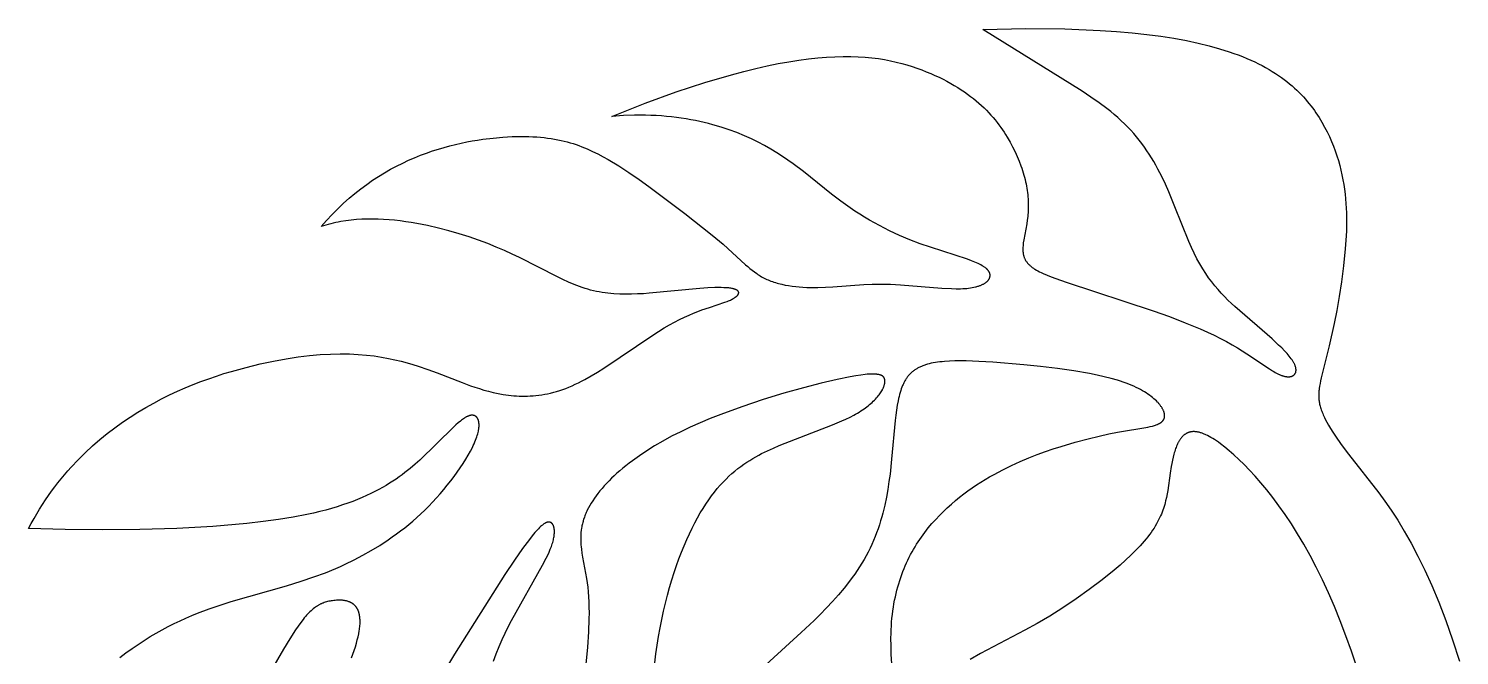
# Model space of a CAD drawing. Extents: x 187 to 350, y 154 to 228.
# Drawn here: x 273 to 307.97, y 212.73 to 228.06 of the extents above; entities that cross this region are included whole.
import ezdxf

# ---------------------------------------------------------------- set-up
doc = ezdxf.new("R2010")
doc.units = 0
doc.layers.get('0').update_dxf_attribs({"linetype": 'CONTINUOUS'})

msp = doc.modelspace()

# ---------------------------------------------------------------- linework, layer by layer
at = {"color": 7, "linetype": 'CONTINUOUS'}
for points in [[(275.232, 212.68), (275.379, 212.793), (275.527, 212.901), (275.675, 213.003), (275.822, 213.1), (275.97, 213.192), (276.118, 213.278), (276.265, 213.36), (276.411, 213.438), (276.557, 213.511), (276.702, 213.58), (276.846, 213.646), (276.989, 213.707), (277.131, 213.765), (277.41, 213.871), (277.682, 213.966), (277.947, 214.051), (279.305, 214.437), (279.661, 214.546), (279.975, 214.652), (280.255, 214.755), (280.508, 214.858), (280.626, 214.91), (280.739, 214.962), (280.957, 215.069), (281.167, 215.181), (281.375, 215.299), (281.583, 215.425), (281.788, 215.56), (281.89, 215.63), (281.992, 215.703), (282.093, 215.778), (282.193, 215.856), (282.293, 215.937), (282.392, 216.02), (282.49, 216.106), (282.587, 216.195), (282.684, 216.288), (282.779, 216.383), (282.874, 216.481), (282.967, 216.583), (283.058, 216.686), (283.147, 216.791), (283.234, 216.898), (283.318, 217.005), (283.399, 217.112), (283.476, 217.218), (283.55, 217.324), (283.619, 217.429), (283.683, 217.531), (283.743, 217.631), (283.797, 217.728), (283.846, 217.821), (283.868, 217.866), (283.888, 217.91), (283.907, 217.953), (283.924, 217.995), (283.94, 218.036), (283.954, 218.075), (283.966, 218.113), (283.977, 218.149), (283.986, 218.185), (283.993, 218.219), (283.997, 218.235), (283.999, 218.251), (284.002, 218.267), (284.004, 218.282), (284.006, 218.298), (284.008, 218.312), (284.009, 218.327), (284.009, 218.341), (284.01, 218.355), (284.01, 218.368), (284.01, 218.381), (284.009, 218.394), (284.008, 218.406), (284.007, 218.418), (284.006, 218.43), (284.004, 218.441), (284.002, 218.452), (284, 218.462), (283.997, 218.473), (283.996, 218.478), (283.994, 218.482), (283.993, 218.487), (283.991, 218.492), (283.989, 218.497), (283.988, 218.501), (283.986, 218.505), (283.984, 218.51), (283.982, 218.514), (283.98, 218.518), (283.978, 218.522), (283.976, 218.526), (283.973, 218.53), (283.971, 218.534), (283.969, 218.537), (283.966, 218.541), (283.964, 218.545), (283.961, 218.548), (283.959, 218.551), (283.956, 218.555), (283.953, 218.558), (283.95, 218.561), (283.948, 218.564), (283.945, 218.566), (283.942, 218.569), (283.939, 218.572), (283.936, 218.574), (283.933, 218.577), (283.929, 218.579), (283.926, 218.581), (283.923, 218.584), (283.92, 218.586), (283.916, 218.588), (283.913, 218.589), (283.909, 218.591), (283.906, 218.593), (283.902, 218.595), (283.898, 218.596), (283.895, 218.597), (283.891, 218.599), (283.887, 218.6), (283.883, 218.601), (283.879, 218.602), (283.875, 218.603), (283.871, 218.604), (283.867, 218.605), (283.863, 218.605), (283.859, 218.606), (283.855, 218.606), (283.851, 218.606), (283.847, 218.607), (283.842, 218.607), (283.838, 218.607), (283.834, 218.607), (283.829, 218.607), (283.825, 218.606), (283.82, 218.606), (283.816, 218.605), (283.811, 218.605), (283.806, 218.604), (283.802, 218.603), (283.797, 218.602), (283.792, 218.602), (283.788, 218.6), (283.783, 218.599), (283.778, 218.598), (283.768, 218.595), (283.758, 218.592), (283.748, 218.588), (283.738, 218.584), (283.728, 218.579), (283.717, 218.575), (283.707, 218.569), (283.696, 218.564), (283.685, 218.558), (283.674, 218.551), (283.662, 218.544), (283.651, 218.537), (283.628, 218.522), (283.604, 218.505), (283.579, 218.486), (283.553, 218.466), (283.5, 218.422), (283.443, 218.373), (283.383, 218.318), (282.559, 217.512), (282.447, 217.411), (282.327, 217.308), (282.197, 217.204), (282.128, 217.152), (282.057, 217.1), (281.982, 217.047), (281.904, 216.995), (281.823, 216.944), (281.739, 216.892), (281.651, 216.841), (281.559, 216.79), (281.463, 216.74), (281.363, 216.691), (281.26, 216.642), (281.151, 216.594), (281.039, 216.547), (280.922, 216.501), (280.8, 216.457), (280.673, 216.413), (280.541, 216.37), (280.404, 216.329), (280.262, 216.289), (280.114, 216.251), (279.96, 216.215), (279.801, 216.18), (279.465, 216.115), (279.108, 216.057), (278.731, 216.006), (278.336, 215.961), (277.504, 215.889), (276.626, 215.84), (275.72, 215.812), (274.803, 215.803), (273.89, 215.812), (272.999, 215.837), (273.064, 215.959), (273.131, 216.079), (273.199, 216.197), (273.269, 216.312), (273.34, 216.424), (273.413, 216.535), (273.487, 216.643), (273.562, 216.749), (273.639, 216.853), (273.717, 216.955), (273.797, 217.054), (273.877, 217.151), (273.959, 217.246), (274.041, 217.339), (274.21, 217.519), (274.383, 217.691), (274.559, 217.855), (274.738, 218.011), (274.921, 218.16), (275.106, 218.301), (275.293, 218.436), (275.482, 218.563), (275.672, 218.684), (275.864, 218.798), (276.057, 218.905), (276.25, 219.007), (276.444, 219.103), (276.637, 219.193), (276.83, 219.277), (277.022, 219.357), (277.212, 219.431), (277.402, 219.5), (277.589, 219.564), (277.774, 219.624), (277.957, 219.679), (278.314, 219.777), (278.656, 219.861), (278.982, 219.93), (279.292, 219.987), (279.586, 220.032), (279.865, 220.066), (280.129, 220.089), (280.38, 220.103), (280.617, 220.108), (280.842, 220.105), (281.054, 220.095), (281.255, 220.078), (281.445, 220.056), (281.624, 220.029), (281.794, 219.998), (281.955, 219.964), (282.107, 219.927), (282.251, 219.889), (282.388, 219.85), (282.518, 219.81), (282.761, 219.729), (282.986, 219.646), (283.601, 219.404), (283.805, 219.329), (283.91, 219.293), (284.017, 219.258), (284.128, 219.224), (284.242, 219.193), (284.359, 219.164), (284.479, 219.139), (284.603, 219.116), (284.666, 219.107), (284.729, 219.098), (284.793, 219.091), (284.858, 219.085), (284.924, 219.08), (284.99, 219.077), (285.057, 219.075), (285.125, 219.074), (285.193, 219.076), (285.262, 219.078), (285.331, 219.083), (285.401, 219.089), (285.472, 219.097), (285.543, 219.107), (285.615, 219.119), (285.687, 219.133), (285.76, 219.15), (285.834, 219.168), (285.907, 219.189), (285.982, 219.212), (286.057, 219.237), (286.132, 219.265), (286.208, 219.295), (286.284, 219.328), (286.361, 219.363), (286.438, 219.4), (286.515, 219.439), (286.592, 219.48), (286.747, 219.567), (286.903, 219.659), (287.059, 219.757), (288.259, 220.569), (288.397, 220.658), (288.533, 220.742), (288.663, 220.817), (288.79, 220.886), (288.913, 220.949), (289.031, 221.006), (289.145, 221.056), (289.254, 221.102), (289.359, 221.144), (289.458, 221.181), (289.644, 221.246), (290.018, 221.369), (290.077, 221.391), (290.104, 221.402), (290.13, 221.413), (290.155, 221.424), (290.178, 221.435), (290.2, 221.446), (290.22, 221.458), (290.24, 221.469), (290.257, 221.48), (290.265, 221.485), (290.273, 221.491), (290.281, 221.496), (290.288, 221.502), (290.295, 221.507), (290.302, 221.513), (290.308, 221.518), (290.314, 221.523), (290.319, 221.529), (290.324, 221.534), (290.329, 221.539), (290.331, 221.542), (290.333, 221.544), (290.335, 221.547), (290.337, 221.55), (290.339, 221.552), (290.341, 221.555), (290.343, 221.557), (290.344, 221.56), (290.346, 221.562), (290.347, 221.565), (290.348, 221.568), (290.35, 221.57), (290.351, 221.573), (290.352, 221.575), (290.353, 221.578), (290.354, 221.58), (290.355, 221.582), (290.355, 221.585), (290.356, 221.587), (290.356, 221.59), (290.357, 221.591), (290.357, 221.592), (290.357, 221.593), (290.357, 221.595), (290.357, 221.596), (290.357, 221.597), (290.357, 221.598), (290.358, 221.599), (290.358, 221.6), (290.358, 221.602), (290.358, 221.603), (290.358, 221.604), (290.358, 221.605), (290.357, 221.606), (290.357, 221.607), (290.357, 221.609), (290.357, 221.61), (290.357, 221.611), (290.357, 221.612), (290.357, 221.613), (290.356, 221.614), (290.356, 221.615), (290.356, 221.616), (290.356, 221.618), (290.355, 221.619), (290.355, 221.62), (290.354, 221.621), (290.354, 221.622), (290.354, 221.623), (290.353, 221.624), (290.353, 221.625), (290.352, 221.626), (290.352, 221.627), (290.351, 221.629), (290.351, 221.63), (290.35, 221.631), (290.35, 221.632), (290.349, 221.633), (290.348, 221.634), (290.348, 221.635), (290.346, 221.637), (290.345, 221.639), (290.343, 221.641), (290.342, 221.643), (290.34, 221.645), (290.338, 221.647), (290.336, 221.649), (290.334, 221.651), (290.332, 221.653), (290.329, 221.655), (290.327, 221.657), (290.325, 221.659), (290.322, 221.66), (290.32, 221.662), (290.317, 221.664), (290.314, 221.666), (290.311, 221.668), (290.308, 221.669), (290.305, 221.671), (290.302, 221.673), (290.296, 221.676), (290.289, 221.679), (290.281, 221.682), (290.274, 221.685), (290.265, 221.688), (290.257, 221.691), (290.248, 221.694), (290.239, 221.697), (290.229, 221.699), (290.219, 221.701), (290.209, 221.704), (290.187, 221.708), (290.164, 221.712), (290.139, 221.715), (290.113, 221.719), (290.085, 221.721), (290.056, 221.724), (289.994, 221.727), (289.926, 221.729), (289.853, 221.729), (289.774, 221.728), (289.601, 221.722), (289.407, 221.709), (288.167, 221.589), (288.026, 221.58), (287.883, 221.573), (287.739, 221.569), (287.594, 221.568), (287.449, 221.572), (287.305, 221.58), (287.233, 221.586), (287.161, 221.593), (287.09, 221.602), (287.018, 221.612), (286.948, 221.624), (286.877, 221.637), (286.808, 221.652), (286.738, 221.669), (286.67, 221.688), (286.602, 221.708), (286.534, 221.73), (286.467, 221.754), (286.399, 221.779), (286.332, 221.806), (286.198, 221.863), (286.062, 221.926), (285.924, 221.993), (284.999, 222.465), (284.82, 222.55), (284.631, 222.635), (284.432, 222.721), (284.222, 222.805), (284, 222.888), (283.767, 222.969), (283.524, 223.046), (283.273, 223.119), (283.016, 223.186), (282.753, 223.246), (282.486, 223.298), (282.352, 223.321), (282.217, 223.341), (282.082, 223.359), (281.947, 223.374), (281.812, 223.386), (281.678, 223.395), (281.543, 223.401), (281.41, 223.404), (281.277, 223.403), (281.145, 223.399), (281.014, 223.391), (280.885, 223.379), (280.757, 223.364), (280.631, 223.344), (280.569, 223.332), (280.507, 223.32), (280.445, 223.306), (280.385, 223.291), (280.324, 223.275), (280.265, 223.258), (280.206, 223.24), (280.147, 223.22), (280.28, 223.373), (280.416, 223.519), (280.554, 223.658), (280.693, 223.79), (280.834, 223.915), (280.976, 224.034), (281.119, 224.147), (281.264, 224.254), (281.409, 224.354), (281.555, 224.449), (281.702, 224.539), (281.848, 224.622), (281.996, 224.701), (282.143, 224.774), (282.289, 224.843), (282.436, 224.906), (282.582, 224.965), (282.727, 225.02), (282.872, 225.07), (283.015, 225.116), (283.157, 225.158), (283.298, 225.197), (283.437, 225.231), (283.575, 225.262), (283.71, 225.29), (283.844, 225.315), (283.975, 225.337), (284.104, 225.356), (284.353, 225.386), (284.591, 225.407), (284.816, 225.42), (285.029, 225.425), (285.131, 225.425), (285.23, 225.423), (285.326, 225.419), (285.42, 225.413), (285.511, 225.406), (285.6, 225.397), (285.687, 225.387), (285.772, 225.375), (285.854, 225.361), (285.935, 225.346), (286.014, 225.329), (286.091, 225.311), (286.166, 225.292), (286.24, 225.271), (286.312, 225.249), (286.383, 225.226), (286.453, 225.201), (286.522, 225.175), (286.589, 225.148), (286.656, 225.12), (286.722, 225.091), (286.787, 225.06), (286.916, 224.997), (287.043, 224.929), (287.17, 224.858), (287.423, 224.706), (287.674, 224.544), (287.921, 224.376), (288.163, 224.203), (289.039, 223.538), (289.707, 223.012), (289.974, 222.792), (290.095, 222.688), (290.527, 222.289), (290.579, 222.243), (290.632, 222.198), (290.686, 222.154), (290.741, 222.112), (290.797, 222.071), (290.826, 222.052), (290.855, 222.033), (290.885, 222.014), (290.916, 221.996), (290.947, 221.979), (290.978, 221.962), (291.01, 221.946), (291.043, 221.93), (291.077, 221.915), (291.111, 221.901), (291.146, 221.887), (291.182, 221.874), (291.219, 221.862), (291.256, 221.85), (291.294, 221.839), (291.333, 221.828), (291.373, 221.818), (291.413, 221.809), (291.494, 221.792), (291.578, 221.777), (291.663, 221.765), (291.75, 221.755), (291.839, 221.746), (291.928, 221.74), (292.019, 221.735), (292.11, 221.732), (292.294, 221.731), (292.477, 221.737), (292.66, 221.747), (293.416, 221.805), (293.622, 221.813), (293.839, 221.816), (293.952, 221.815), (294.068, 221.812), (294.312, 221.798), (295.326, 221.714), (295.562, 221.703), (295.674, 221.701), (295.781, 221.702), (295.832, 221.704), (295.882, 221.707), (295.93, 221.71), (295.976, 221.715), (296.021, 221.721), (296.064, 221.728), (296.105, 221.736), (296.144, 221.745), (296.162, 221.75), (296.181, 221.755), (296.199, 221.76), (296.216, 221.765), (296.233, 221.771), (296.249, 221.777), (296.265, 221.783), (296.281, 221.789), (296.296, 221.796), (296.31, 221.802), (296.324, 221.809), (296.338, 221.816), (296.351, 221.823), (296.363, 221.83), (296.375, 221.838), (296.386, 221.845), (296.397, 221.853), (296.408, 221.861), (296.417, 221.869), (296.422, 221.873), (296.427, 221.877), (296.431, 221.881), (296.436, 221.886), (296.44, 221.89), (296.444, 221.894), (296.448, 221.898), (296.452, 221.902), (296.455, 221.907), (296.459, 221.911), (296.462, 221.915), (296.465, 221.92), (296.469, 221.924), (296.472, 221.929), (296.474, 221.933), (296.477, 221.937), (296.48, 221.942), (296.482, 221.946), (296.484, 221.951), (296.487, 221.955), (296.489, 221.96), (296.491, 221.965), (296.492, 221.969), (296.494, 221.974), (296.496, 221.978), (296.497, 221.983), (296.498, 221.988), (296.499, 221.992), (296.5, 221.997), (296.501, 222.002), (296.501, 222.006), (296.502, 222.011), (296.502, 222.016), (296.503, 222.021), (296.503, 222.025), (296.503, 222.03), (296.502, 222.035), (296.502, 222.04), (296.501, 222.044), (296.501, 222.049), (296.5, 222.054), (296.499, 222.059), (296.498, 222.064), (296.497, 222.068), (296.495, 222.073), (296.494, 222.078), (296.492, 222.083), (296.49, 222.088), (296.488, 222.093), (296.486, 222.097), (296.484, 222.102), (296.482, 222.107), (296.479, 222.112), (296.476, 222.117), (296.473, 222.121), (296.47, 222.126), (296.467, 222.131), (296.464, 222.136), (296.46, 222.141), (296.457, 222.145), (296.453, 222.15), (296.449, 222.155), (296.445, 222.16), (296.441, 222.164), (296.436, 222.169), (296.432, 222.174), (296.427, 222.179), (296.422, 222.183), (296.412, 222.193), (296.402, 222.202), (296.39, 222.211), (296.378, 222.22), (296.365, 222.229), (296.352, 222.238), (296.338, 222.247), (296.324, 222.256), (296.309, 222.265), (296.277, 222.283), (296.243, 222.3), (296.207, 222.318), (296.169, 222.335), (296.129, 222.352), (296.044, 222.386), (295.952, 222.42), (295.043, 222.715), (294.792, 222.803), (294.541, 222.9), (294.291, 223.006), (294.043, 223.121), (293.92, 223.182), (293.798, 223.246), (293.676, 223.312), (293.555, 223.38), (293.435, 223.451), (293.317, 223.524), (293.199, 223.6), (293.082, 223.678), (292.966, 223.758), (292.852, 223.841), (292.626, 224.014), (291.939, 224.567), (291.691, 224.754), (291.562, 224.847), (291.427, 224.938), (291.288, 225.028), (291.143, 225.116), (290.991, 225.202), (290.833, 225.286), (290.668, 225.366), (290.495, 225.444), (290.314, 225.518), (290.126, 225.587), (289.93, 225.652), (289.727, 225.712), (289.622, 225.74), (289.516, 225.766), (289.407, 225.791), (289.297, 225.814), (289.184, 225.835), (289.07, 225.855), (288.953, 225.873), (288.835, 225.889), (288.714, 225.904), (288.591, 225.916), (288.467, 225.926), (288.34, 225.934), (288.212, 225.94), (288.081, 225.944), (287.813, 225.945), (287.537, 225.936), (287.252, 225.917), (288.071, 226.238), (288.831, 226.513), (289.532, 226.744), (290.18, 226.935), (290.484, 227.016), (290.776, 227.088), (291.056, 227.151), (291.324, 227.206), (291.581, 227.253), (291.827, 227.291), (292.063, 227.323), (292.288, 227.347), (292.504, 227.365), (292.71, 227.376), (292.907, 227.381), (293.096, 227.38), (293.277, 227.374), (293.449, 227.363), (293.615, 227.348), (293.773, 227.328), (293.924, 227.304), (294.069, 227.276), (294.209, 227.245), (294.342, 227.211), (294.471, 227.175), (294.595, 227.136), (294.714, 227.095), (294.83, 227.053), (294.941, 227.009), (295.05, 226.965), (295.154, 226.919), (295.255, 226.872), (295.353, 226.824), (295.448, 226.774), (295.539, 226.724), (295.628, 226.673), (295.713, 226.621), (295.795, 226.569), (295.875, 226.515), (295.951, 226.461), (296.025, 226.406), (296.096, 226.35), (296.164, 226.294), (296.23, 226.237), (296.293, 226.18), (296.354, 226.122), (296.412, 226.064), (296.469, 226.005), (296.522, 225.946), (296.574, 225.887), (296.624, 225.828), (296.672, 225.768), (296.717, 225.708), (296.761, 225.648), (296.803, 225.588), (296.844, 225.529), (296.882, 225.469), (296.92, 225.409), (296.989, 225.289), (297.053, 225.171), (297.112, 225.053), (297.166, 224.936), (297.214, 224.821), (297.257, 224.707), (297.277, 224.65), (297.295, 224.594), (297.313, 224.538), (297.329, 224.482), (297.344, 224.427), (297.358, 224.372), (297.37, 224.318), (297.382, 224.264), (297.392, 224.21), (297.401, 224.157), (297.41, 224.105), (297.417, 224.052), (297.423, 224.001), (297.428, 223.949), (297.432, 223.899), (297.435, 223.849), (297.437, 223.799), (297.437, 223.75), (297.437, 223.701), (297.436, 223.653), (297.434, 223.606), (297.432, 223.559), (297.428, 223.513), (297.423, 223.468), (297.412, 223.378), (297.398, 223.291), (297.325, 222.895), (297.314, 222.823), (297.31, 222.788), (297.307, 222.754), (297.305, 222.72), (297.304, 222.687), (297.303, 222.671), (297.304, 222.655), (297.304, 222.639), (297.305, 222.623), (297.306, 222.607), (297.307, 222.592), (297.309, 222.577), (297.311, 222.561), (297.314, 222.547), (297.317, 222.532), (297.32, 222.517), (297.324, 222.503), (297.328, 222.488), (297.333, 222.474), (297.338, 222.46), (297.344, 222.446), (297.35, 222.433), (297.356, 222.419), (297.36, 222.413), (297.363, 222.406), (297.367, 222.4), (297.371, 222.393), (297.375, 222.387), (297.379, 222.38), (297.388, 222.367), (297.397, 222.355), (297.407, 222.342), (297.417, 222.33), (297.428, 222.318), (297.439, 222.305), (297.451, 222.294), (297.463, 222.282), (297.476, 222.27), (297.489, 222.258), (297.503, 222.247), (297.518, 222.236), (297.533, 222.224), (297.548, 222.213), (297.564, 222.202), (297.581, 222.191), (297.598, 222.18), (297.634, 222.158), (297.672, 222.137), (297.712, 222.116), (297.754, 222.095), (297.799, 222.074), (297.894, 222.032), (297.997, 221.99), (298.109, 221.948), (298.359, 221.861), (300.486, 221.163), (300.885, 221.019), (301.272, 220.87), (301.64, 220.717), (301.813, 220.64), (301.978, 220.562), (302.134, 220.485), (302.28, 220.407), (302.418, 220.33), (302.547, 220.254), (302.782, 220.108), (303.329, 219.742), (303.402, 219.696), (303.436, 219.675), (303.47, 219.655), (303.502, 219.638), (303.534, 219.621), (303.565, 219.606), (303.58, 219.6), (303.595, 219.593), (303.609, 219.587), (303.624, 219.582), (303.638, 219.577), (303.652, 219.572), (303.666, 219.568), (303.68, 219.564), (303.693, 219.561), (303.706, 219.558), (303.719, 219.555), (303.732, 219.553), (303.744, 219.551), (303.757, 219.55), (303.768, 219.549), (303.78, 219.548), (303.792, 219.548), (303.803, 219.548), (303.808, 219.548), (303.814, 219.549), (303.819, 219.549), (303.824, 219.55), (303.829, 219.55), (303.835, 219.551), (303.84, 219.552), (303.845, 219.552), (303.849, 219.553), (303.854, 219.554), (303.859, 219.555), (303.864, 219.557), (303.868, 219.558), (303.873, 219.559), (303.877, 219.561), (303.881, 219.562), (303.886, 219.564), (303.89, 219.566), (303.894, 219.568), (303.898, 219.569), (303.902, 219.571), (303.906, 219.573), (303.909, 219.576), (303.913, 219.578), (303.917, 219.58), (303.92, 219.583), (303.923, 219.585), (303.927, 219.588), (303.93, 219.59), (303.933, 219.593), (303.936, 219.596), (303.939, 219.599), (303.942, 219.602), (303.945, 219.605), (303.947, 219.608), (303.95, 219.611), (303.952, 219.614), (303.955, 219.618), (303.957, 219.621), (303.959, 219.625), (303.961, 219.628), (303.963, 219.632), (303.965, 219.636), (303.967, 219.64), (303.969, 219.643), (303.97, 219.647), (303.972, 219.651), (303.973, 219.656), (303.974, 219.66), (303.976, 219.664), (303.977, 219.668), (303.978, 219.673), (303.979, 219.677), (303.979, 219.682), (303.98, 219.686), (303.98, 219.691), (303.981, 219.696), (303.981, 219.701), (303.981, 219.706), (303.981, 219.71), (303.981, 219.715), (303.981, 219.721), (303.981, 219.726), (303.981, 219.731), (303.98, 219.736), (303.98, 219.742), (303.979, 219.747), (303.978, 219.753), (303.977, 219.758), (303.976, 219.764), (303.975, 219.769), (303.974, 219.775), (303.971, 219.787), (303.967, 219.799), (303.963, 219.811), (303.959, 219.823), (303.954, 219.836), (303.948, 219.849), (303.942, 219.862), (303.936, 219.875), (303.929, 219.889), (303.921, 219.902), (303.913, 219.916), (303.904, 219.93), (303.895, 219.945), (303.886, 219.959), (303.864, 219.989), (303.841, 220.02), (303.816, 220.051), (303.79, 220.083), (303.761, 220.115), (303.699, 220.183), (303.63, 220.252), (303.556, 220.324), (303.395, 220.473), (302.487, 221.263), (302.401, 221.343), (302.317, 221.425), (302.234, 221.508), (302.153, 221.593), (302.074, 221.682), (301.996, 221.774), (301.92, 221.87), (301.845, 221.971), (301.772, 222.077), (301.7, 222.189), (301.63, 222.308), (301.56, 222.434), (301.492, 222.567), (301.425, 222.708), (301.36, 222.858), (301.022, 223.706), (300.87, 224.073), (300.787, 224.258), (300.698, 224.443), (300.604, 224.627), (300.554, 224.719), (300.502, 224.81), (300.448, 224.9), (300.393, 224.989), (300.335, 225.077), (300.275, 225.164), (300.213, 225.25), (300.149, 225.335), (300.082, 225.418), (300.012, 225.5), (299.94, 225.58), (299.865, 225.658), (299.788, 225.735), (299.707, 225.811), (299.625, 225.886), (299.539, 225.959), (299.451, 226.032), (299.36, 226.105), (299.169, 226.248), (298.968, 226.39), (298.755, 226.533), (296.321, 228.041), (297.372, 228.063), (298.328, 228.055), (299.194, 228.02), (299.594, 227.993), (299.974, 227.96), (300.334, 227.92), (300.675, 227.875), (300.996, 227.825), (301.3, 227.769), (301.586, 227.708), (301.855, 227.642), (302.108, 227.572), (302.345, 227.497), (302.458, 227.458), (302.568, 227.418), (302.673, 227.377), (302.776, 227.335), (302.875, 227.292), (302.97, 227.248), (303.062, 227.204), (303.152, 227.158), (303.238, 227.112), (303.321, 227.065), (303.401, 227.017), (303.478, 226.968), (303.552, 226.919), (303.624, 226.869), (303.693, 226.819), (303.76, 226.767), (303.824, 226.716), (303.885, 226.663), (303.945, 226.61), (304.002, 226.557), (304.057, 226.503), (304.11, 226.449), (304.161, 226.394), (304.21, 226.339), (304.257, 226.283), (304.303, 226.227), (304.346, 226.171), (304.389, 226.114), (304.429, 226.057), (304.469, 226), (304.543, 225.886), (304.613, 225.771), (304.678, 225.655), (304.739, 225.539), (304.795, 225.422), (304.847, 225.305), (304.895, 225.188), (304.939, 225.071), (304.979, 224.953), (305.016, 224.836), (305.049, 224.718), (305.078, 224.601), (305.104, 224.483), (305.127, 224.366), (305.147, 224.249), (305.165, 224.132), (305.179, 224.016), (305.191, 223.9), (305.2, 223.785), (305.207, 223.67), (305.212, 223.556), (305.215, 223.331), (305.211, 223.108), (305.201, 222.89), (305.186, 222.675), (305.144, 222.263), (305.094, 221.873), (305.037, 221.508), (304.977, 221.168), (304.915, 220.853), (304.791, 220.302), (304.597, 219.521), (304.581, 219.45), (304.568, 219.383), (304.556, 219.32), (304.547, 219.259), (304.544, 219.23), (304.541, 219.202), (304.539, 219.174), (304.537, 219.146), (304.536, 219.119), (304.536, 219.092), (304.536, 219.066), (304.537, 219.039), (304.539, 219.013), (304.541, 218.986), (304.544, 218.96), (304.548, 218.934), (304.553, 218.907), (304.558, 218.88), (304.565, 218.853), (304.572, 218.825), (304.579, 218.797), (304.588, 218.768), (304.598, 218.739), (304.608, 218.709), (304.619, 218.679), (304.632, 218.647), (304.645, 218.615), (304.66, 218.582), (304.676, 218.548), (304.693, 218.514), (304.731, 218.441), (304.775, 218.363), (304.824, 218.281), (304.88, 218.193), (304.942, 218.099), (305.088, 217.891), (305.265, 217.653), (306.003, 216.711), (306.152, 216.506), (306.307, 216.282), (306.466, 216.038), (306.628, 215.771), (306.794, 215.48), (306.962, 215.162), (307.132, 214.816), (307.302, 214.44), (307.472, 214.032), (307.642, 213.59), (307.809, 213.112), (307.974, 212.596)], [(294.104, 212.539), (294.088, 212.754), (294.08, 212.962), (294.078, 213.164), (294.08, 213.263), (294.084, 213.36), (294.089, 213.455), (294.095, 213.549), (294.104, 213.642), (294.114, 213.732), (294.125, 213.822), (294.138, 213.91), (294.152, 213.996), (294.168, 214.081), (294.186, 214.165), (294.204, 214.247), (294.224, 214.328), (294.246, 214.408), (294.268, 214.486), (294.292, 214.563), (294.317, 214.638), (294.344, 214.713), (294.371, 214.786), (294.4, 214.858), (294.43, 214.928), (294.461, 214.997), (294.493, 215.066), (294.526, 215.133), (294.56, 215.198), (294.595, 215.263), (294.63, 215.327), (294.667, 215.389), (294.705, 215.45), (294.744, 215.511), (294.783, 215.57), (294.824, 215.628), (294.907, 215.741), (294.992, 215.851), (295.081, 215.956), (295.172, 216.058), (295.265, 216.157), (295.36, 216.252), (295.457, 216.344), (295.555, 216.433), (295.655, 216.518), (295.756, 216.601), (295.859, 216.681), (295.962, 216.758), (296.067, 216.832), (296.172, 216.903), (296.278, 216.971), (296.384, 217.037), (296.491, 217.1), (296.598, 217.161), (296.813, 217.275), (297.026, 217.38), (297.238, 217.476), (297.448, 217.564), (297.653, 217.644), (297.854, 217.717), (298.048, 217.783), (298.236, 217.843), (298.585, 217.945), (298.896, 218.029), (299.169, 218.096), (299.408, 218.149), (299.618, 218.19), (300.361, 218.316), (300.417, 218.328), (300.47, 218.342), (300.495, 218.349), (300.519, 218.356), (300.542, 218.363), (300.564, 218.371), (300.585, 218.38), (300.596, 218.384), (300.606, 218.388), (300.615, 218.393), (300.625, 218.397), (300.634, 218.402), (300.643, 218.407), (300.652, 218.412), (300.66, 218.417), (300.668, 218.422), (300.676, 218.428), (300.684, 218.433), (300.691, 218.439), (300.698, 218.444), (300.704, 218.45), (300.708, 218.453), (300.711, 218.456), (300.714, 218.459), (300.717, 218.462), (300.72, 218.465), (300.723, 218.468), (300.725, 218.472), (300.728, 218.475), (300.731, 218.478), (300.733, 218.481), (300.735, 218.485), (300.738, 218.488), (300.74, 218.492), (300.742, 218.495), (300.744, 218.499), (300.746, 218.502), (300.748, 218.506), (300.75, 218.509), (300.752, 218.513), (300.754, 218.517), (300.755, 218.52), (300.757, 218.524), (300.758, 218.528), (300.759, 218.532), (300.761, 218.536), (300.762, 218.54), (300.763, 218.544), (300.764, 218.548), (300.765, 218.552), (300.766, 218.556), (300.766, 218.56), (300.767, 218.565), (300.767, 218.569), (300.768, 218.573), (300.768, 218.578), (300.769, 218.582), (300.769, 218.587), (300.769, 218.591), (300.769, 218.596), (300.769, 218.6), (300.768, 218.605), (300.768, 218.61), (300.768, 218.614), (300.767, 218.619), (300.767, 218.624), (300.766, 218.629), (300.764, 218.639), (300.762, 218.649), (300.76, 218.66), (300.757, 218.671), (300.754, 218.681), (300.75, 218.692), (300.746, 218.704), (300.741, 218.715), (300.736, 218.727), (300.731, 218.738), (300.725, 218.75), (300.719, 218.762), (300.712, 218.774), (300.705, 218.787), (300.697, 218.799), (300.689, 218.812), (300.68, 218.824), (300.671, 218.837), (300.662, 218.85), (300.652, 218.863), (300.641, 218.876), (300.63, 218.89), (300.619, 218.903), (300.607, 218.916), (300.594, 218.93), (300.567, 218.957), (300.539, 218.984), (300.508, 219.012), (300.475, 219.04), (300.439, 219.067), (300.402, 219.095), (300.362, 219.123), (300.319, 219.151), (300.275, 219.179), (300.228, 219.206), (300.178, 219.233), (300.126, 219.26), (300.071, 219.287), (300.014, 219.314), (299.954, 219.34), (299.892, 219.365), (299.826, 219.391), (299.758, 219.415), (299.687, 219.439), (299.614, 219.463), (299.458, 219.508), (299.292, 219.55), (299.116, 219.59), (298.933, 219.627), (298.548, 219.694), (298.146, 219.752), (297.737, 219.802), (297.331, 219.843), (296.566, 219.903), (296.225, 219.923), (295.916, 219.934), (295.773, 219.935), (295.637, 219.934), (295.508, 219.93), (295.387, 219.922), (295.329, 219.917), (295.272, 219.911), (295.218, 219.904), (295.165, 219.896), (295.114, 219.887), (295.064, 219.877), (295.017, 219.866), (294.97, 219.854), (294.926, 219.841), (294.904, 219.834), (294.883, 219.826), (294.862, 219.819), (294.842, 219.811), (294.822, 219.802), (294.802, 219.794), (294.783, 219.785), (294.764, 219.776), (294.746, 219.766), (294.728, 219.756), (294.71, 219.746), (294.693, 219.736), (294.676, 219.725), (294.66, 219.714), (294.643, 219.702), (294.628, 219.69), (294.612, 219.678), (294.597, 219.666), (294.583, 219.653), (294.568, 219.639), (294.554, 219.626), (294.541, 219.612), (294.528, 219.597), (294.515, 219.583), (294.502, 219.568), (294.49, 219.552), (294.478, 219.536), (294.466, 219.52), (294.455, 219.504), (294.444, 219.487), (294.433, 219.469), (294.422, 219.452), (294.412, 219.434), (294.402, 219.415), (294.392, 219.396), (294.383, 219.377), (294.374, 219.358), (294.365, 219.338), (294.348, 219.296), (294.332, 219.254), (294.317, 219.209), (294.302, 219.163), (294.289, 219.116), (294.276, 219.066), (294.264, 219.015), (294.253, 218.962), (294.232, 218.852), (294.213, 218.734), (294.196, 218.609), (294.181, 218.477), (294.096, 217.531), (294.056, 217.169), (294.031, 216.983), (294.002, 216.794), (293.967, 216.602), (293.927, 216.409), (293.88, 216.216), (293.854, 216.119), (293.826, 216.022), (293.796, 215.926), (293.764, 215.829), (293.729, 215.733), (293.693, 215.638), (293.654, 215.543), (293.613, 215.448), (293.57, 215.355), (293.523, 215.262), (293.475, 215.17), (293.423, 215.079), (293.37, 214.988), (293.314, 214.899), (293.255, 214.81), (293.195, 214.723), (293.133, 214.636), (293.069, 214.55), (292.935, 214.38), (292.796, 214.215), (292.652, 214.052), (292.504, 213.893), (292.352, 213.737), (292.198, 213.585), (291.888, 213.29), (290.735, 212.238)], [(288.31, 212.55), (288.335, 212.769), (288.364, 212.984), (288.398, 213.197), (288.435, 213.406), (288.475, 213.612), (288.519, 213.814), (288.565, 214.012), (288.615, 214.205), (288.667, 214.394), (288.722, 214.578), (288.779, 214.757), (288.837, 214.93), (288.897, 215.098), (288.959, 215.26), (289.022, 215.416), (289.086, 215.565), (289.151, 215.708), (289.216, 215.844), (289.283, 215.975), (289.35, 216.099), (289.417, 216.217), (289.485, 216.329), (289.554, 216.436), (289.623, 216.537), (289.693, 216.634), (289.763, 216.725), (289.834, 216.812), (289.904, 216.894), (289.976, 216.972), (290.047, 217.045), (290.119, 217.115), (290.191, 217.18), (290.264, 217.242), (290.336, 217.301), (290.409, 217.356), (290.482, 217.408), (290.554, 217.458), (290.627, 217.504), (290.7, 217.548), (290.773, 217.59), (290.846, 217.63), (290.918, 217.668), (291.063, 217.738), (291.207, 217.803), (291.35, 217.864), (292.654, 218.374), (292.875, 218.467), (292.979, 218.514), (293.078, 218.562), (293.171, 218.611), (293.216, 218.635), (293.26, 218.66), (293.302, 218.686), (293.343, 218.711), (293.382, 218.737), (293.42, 218.763), (293.457, 218.789), (293.492, 218.816), (293.526, 218.842), (293.558, 218.869), (293.589, 218.896), (293.619, 218.922), (293.647, 218.949), (293.674, 218.976), (293.7, 219.002), (293.724, 219.029), (293.747, 219.055), (293.769, 219.081), (293.789, 219.107), (293.808, 219.132), (293.825, 219.158), (293.841, 219.183), (293.856, 219.207), (293.87, 219.231), (293.876, 219.243), (293.882, 219.255), (293.888, 219.267), (293.893, 219.278), (293.898, 219.29), (293.902, 219.301), (293.907, 219.312), (293.911, 219.324), (293.914, 219.334), (293.917, 219.345), (293.92, 219.356), (293.923, 219.366), (293.925, 219.376), (293.927, 219.387), (293.929, 219.396), (293.93, 219.406), (293.931, 219.416), (293.932, 219.425), (293.932, 219.434), (293.932, 219.439), (293.932, 219.443), (293.932, 219.448), (293.932, 219.452), (293.932, 219.457), (293.931, 219.461), (293.931, 219.465), (293.93, 219.469), (293.93, 219.474), (293.929, 219.478), (293.928, 219.482), (293.927, 219.486), (293.926, 219.49), (293.925, 219.493), (293.924, 219.497), (293.923, 219.501), (293.921, 219.505), (293.92, 219.508), (293.918, 219.512), (293.916, 219.515), (293.915, 219.519), (293.913, 219.522), (293.911, 219.526), (293.909, 219.529), (293.906, 219.532), (293.904, 219.536), (293.901, 219.539), (293.899, 219.542), (293.896, 219.545), (293.893, 219.548), (293.89, 219.551), (293.887, 219.554), (293.884, 219.556), (293.881, 219.559), (293.877, 219.562), (293.874, 219.564), (293.87, 219.567), (293.866, 219.569), (293.862, 219.572), (293.858, 219.574), (293.854, 219.576), (293.849, 219.579), (293.845, 219.581), (293.84, 219.583), (293.835, 219.585), (293.83, 219.587), (293.825, 219.589), (293.82, 219.591), (293.815, 219.593), (293.809, 219.594), (293.803, 219.596), (293.798, 219.597), (293.786, 219.6), (293.773, 219.603), (293.759, 219.605), (293.745, 219.607), (293.731, 219.609), (293.715, 219.611), (293.699, 219.612), (293.683, 219.613), (293.665, 219.614), (293.628, 219.614), (293.588, 219.613), (293.546, 219.611), (293.499, 219.608), (293.45, 219.604), (293.342, 219.59), (293.219, 219.572), (293.082, 219.548), (292.761, 219.482), (292.376, 219.391), (291.937, 219.278), (291.458, 219.143), (290.953, 218.988), (290.435, 218.815), (289.917, 218.626), (289.663, 218.526), (289.414, 218.422), (289.172, 218.315), (288.939, 218.205), (288.716, 218.092), (288.504, 217.976), (288.302, 217.858), (288.111, 217.739), (287.93, 217.618), (287.76, 217.495), (287.679, 217.434), (287.6, 217.372), (287.525, 217.311), (287.452, 217.249), (287.381, 217.187), (287.314, 217.125), (287.249, 217.064), (287.187, 217.002), (287.128, 216.94), (287.071, 216.879), (287.017, 216.818), (286.966, 216.757), (286.917, 216.697), (286.872, 216.636), (286.829, 216.576), (286.789, 216.517), (286.751, 216.458), (286.717, 216.4), (286.685, 216.342), (286.656, 216.285), (286.642, 216.257), (286.63, 216.228), (286.618, 216.2), (286.606, 216.172), (286.595, 216.145), (286.585, 216.117), (286.576, 216.09), (286.567, 216.062), (286.559, 216.035), (286.551, 216.008), (286.544, 215.981), (286.537, 215.954), (286.531, 215.927), (286.525, 215.901), (286.52, 215.874), (286.516, 215.848), (286.508, 215.795), (286.502, 215.743), (286.499, 215.691), (286.496, 215.64), (286.495, 215.588), (286.496, 215.537), (286.498, 215.486), (286.501, 215.436), (286.506, 215.385), (286.511, 215.334), (286.525, 215.233), (286.541, 215.132), (286.636, 214.617), (286.652, 214.51), (286.666, 214.4), (286.678, 214.287), (286.687, 214.169), (286.693, 214.045), (286.697, 213.915), (286.698, 213.777), (286.696, 213.631), (286.683, 213.308), (286.657, 212.938), (286.618, 212.515)], [(305.465, 212.445), (305.335, 212.835), (305.2, 213.213), (305.062, 213.578), (304.919, 213.928), (304.774, 214.264), (304.626, 214.584), (304.476, 214.889), (304.324, 215.177), (304.172, 215.45), (304.019, 215.708), (303.867, 215.952), (303.715, 216.18), (303.564, 216.395), (303.415, 216.595), (303.268, 216.782), (303.123, 216.956), (302.983, 217.117), (302.846, 217.266), (302.713, 217.402), (302.585, 217.526), (302.463, 217.639), (302.347, 217.74), (302.237, 217.83), (302.133, 217.91), (302.084, 217.946), (302.036, 217.98), (301.989, 218.01), (301.944, 218.039), (301.9, 218.065), (301.858, 218.089), (301.817, 218.11), (301.777, 218.13), (301.758, 218.138), (301.738, 218.147), (301.72, 218.154), (301.701, 218.161), (301.683, 218.168), (301.665, 218.174), (301.648, 218.179), (301.631, 218.184), (301.614, 218.189), (301.597, 218.193), (301.581, 218.196), (301.565, 218.199), (301.549, 218.201), (301.533, 218.203), (301.518, 218.205), (301.503, 218.206), (301.488, 218.206), (301.474, 218.206), (301.46, 218.206), (301.446, 218.205), (301.432, 218.204), (301.425, 218.203), (301.419, 218.202), (301.412, 218.201), (301.406, 218.2), (301.399, 218.198), (301.393, 218.197), (301.386, 218.196), (301.38, 218.194), (301.374, 218.192), (301.368, 218.19), (301.361, 218.188), (301.355, 218.186), (301.349, 218.184), (301.343, 218.182), (301.337, 218.18), (301.332, 218.177), (301.326, 218.175), (301.32, 218.172), (301.314, 218.169), (301.309, 218.166), (301.303, 218.163), (301.298, 218.16), (301.292, 218.157), (301.287, 218.154), (301.276, 218.147), (301.266, 218.14), (301.255, 218.133), (301.245, 218.125), (301.235, 218.116), (301.226, 218.108), (301.216, 218.099), (301.207, 218.089), (301.198, 218.08), (301.189, 218.07), (301.18, 218.059), (301.171, 218.049), (301.163, 218.038), (301.154, 218.026), (301.146, 218.015), (301.138, 218.003), (301.131, 217.99), (301.123, 217.978), (301.115, 217.965), (301.108, 217.952), (301.101, 217.938), (301.087, 217.911), (301.074, 217.882), (301.061, 217.852), (301.049, 217.821), (301.037, 217.79), (301.026, 217.757), (301.015, 217.724), (301.004, 217.689), (300.995, 217.654), (300.976, 217.582), (300.959, 217.507), (300.943, 217.43), (300.929, 217.351), (300.902, 217.188), (300.844, 216.77), (300.83, 216.684), (300.813, 216.597), (300.793, 216.51), (300.782, 216.465), (300.77, 216.42), (300.756, 216.375), (300.742, 216.33), (300.726, 216.284), (300.708, 216.237), (300.69, 216.191), (300.669, 216.143), (300.647, 216.095), (300.623, 216.047), (300.598, 215.998), (300.57, 215.948), (300.541, 215.898), (300.509, 215.847), (300.475, 215.796), (300.439, 215.743), (300.401, 215.69), (300.36, 215.637), (300.316, 215.582), (300.27, 215.527), (300.221, 215.471), (300.17, 215.415), (300.06, 215.299), (299.941, 215.182), (299.814, 215.063), (299.679, 214.943), (299.538, 214.822), (299.239, 214.581), (298.925, 214.343), (298.603, 214.114), (298.279, 213.896), (297.96, 213.695), (297.652, 213.513), (297.355, 213.348), (296.266, 212.776), (296.014, 212.637)], [(284.366, 212.59), (284.432, 212.774), (284.502, 212.95), (284.575, 213.119), (284.649, 213.281), (284.725, 213.435), (284.801, 213.584), (285.564, 214.943), (285.65, 215.108), (285.688, 215.185), (285.722, 215.259), (285.752, 215.33), (285.766, 215.365), (285.778, 215.399), (285.79, 215.432), (285.8, 215.464), (285.81, 215.496), (285.818, 215.527), (285.826, 215.557), (285.832, 215.586), (285.838, 215.615), (285.843, 215.643), (285.846, 215.67), (285.849, 215.696), (285.851, 215.721), (285.852, 215.745), (285.852, 215.756), (285.852, 215.768), (285.852, 215.779), (285.851, 215.79), (285.851, 215.801), (285.85, 215.811), (285.849, 215.822), (285.848, 215.832), (285.846, 215.841), (285.844, 215.851), (285.842, 215.86), (285.84, 215.869), (285.838, 215.877), (285.836, 215.886), (285.833, 215.894), (285.83, 215.901), (285.827, 215.909), (285.826, 215.913), (285.824, 215.916), (285.822, 215.92), (285.821, 215.923), (285.819, 215.926), (285.817, 215.93), (285.815, 215.933), (285.813, 215.936), (285.811, 215.939), (285.809, 215.942), (285.807, 215.945), (285.805, 215.947), (285.803, 215.95), (285.801, 215.953), (285.799, 215.955), (285.797, 215.958), (285.794, 215.96), (285.792, 215.963), (285.79, 215.965), (285.787, 215.967), (285.785, 215.969), (285.782, 215.971), (285.78, 215.973), (285.777, 215.975), (285.774, 215.977), (285.772, 215.978), (285.769, 215.98), (285.766, 215.982), (285.764, 215.983), (285.761, 215.984), (285.758, 215.986), (285.755, 215.987), (285.752, 215.988), (285.749, 215.989), (285.746, 215.99), (285.743, 215.991), (285.74, 215.991), (285.737, 215.992), (285.734, 215.993), (285.731, 215.993), (285.727, 215.994), (285.724, 215.994), (285.721, 215.994), (285.717, 215.994), (285.714, 215.994), (285.711, 215.994), (285.707, 215.994), (285.704, 215.994), (285.7, 215.994), (285.697, 215.993), (285.693, 215.993), (285.689, 215.992), (285.686, 215.991), (285.682, 215.991), (285.678, 215.99), (285.674, 215.989), (285.671, 215.988), (285.667, 215.986), (285.663, 215.985), (285.659, 215.984), (285.655, 215.982), (285.651, 215.98), (285.646, 215.979), (285.642, 215.977), (285.638, 215.975), (285.634, 215.973), (285.625, 215.968), (285.616, 215.963), (285.607, 215.957), (285.597, 215.951), (285.588, 215.944), (285.578, 215.937), (285.567, 215.929), (285.557, 215.921), (285.546, 215.912), (285.535, 215.902), (285.512, 215.882), (285.488, 215.858), (285.462, 215.832), (285.435, 215.803), (285.406, 215.772), (285.377, 215.737), (285.312, 215.659), (285.241, 215.568), (285.076, 215.345), (284.878, 215.061), (284.643, 214.709), (283.413, 212.765), (282.226, 210.788)], [(280.895, 212.671), (280.958, 212.856), (280.986, 212.944), (281.011, 213.029), (281.033, 213.111), (281.052, 213.189), (281.068, 213.264), (281.081, 213.334), (281.086, 213.368), (281.091, 213.401), (281.095, 213.433), (281.098, 213.464), (281.1, 213.494), (281.101, 213.523), (281.102, 213.551), (281.102, 213.579), (281.101, 213.605), (281.099, 213.63), (281.097, 213.655), (281.095, 213.679), (281.091, 213.702), (281.087, 213.724), (281.085, 213.735), (281.082, 213.745), (281.08, 213.756), (281.077, 213.766), (281.074, 213.776), (281.071, 213.785), (281.068, 213.795), (281.065, 213.804), (281.062, 213.813), (281.058, 213.822), (281.054, 213.831), (281.051, 213.84), (281.047, 213.848), (281.043, 213.857), (281.038, 213.865), (281.034, 213.872), (281.03, 213.88), (281.025, 213.888), (281.02, 213.895), (281.016, 213.902), (281.011, 213.909), (281.006, 213.916), (281.001, 213.923), (280.995, 213.929), (280.99, 213.936), (280.985, 213.942), (280.979, 213.948), (280.973, 213.954), (280.968, 213.96), (280.962, 213.965), (280.956, 213.971), (280.95, 213.976), (280.944, 213.981), (280.938, 213.986), (280.931, 213.991), (280.925, 213.996), (280.918, 214), (280.912, 214.005), (280.905, 214.009), (280.899, 214.013), (280.892, 214.017), (280.885, 214.021), (280.878, 214.024), (280.871, 214.028), (280.864, 214.031), (280.857, 214.035), (280.85, 214.038), (280.843, 214.041), (280.828, 214.047), (280.813, 214.052), (280.798, 214.057), (280.783, 214.061), (280.767, 214.065), (280.752, 214.069), (280.736, 214.072), (280.72, 214.075), (280.704, 214.077), (280.688, 214.079), (280.672, 214.081), (280.655, 214.082), (280.639, 214.083), (280.623, 214.084), (280.606, 214.084), (280.59, 214.084), (280.557, 214.083), (280.524, 214.082), (280.492, 214.079), (280.46, 214.076), (280.429, 214.072), (280.398, 214.067), (280.368, 214.062), (280.338, 214.056), (280.309, 214.049), (280.28, 214.042), (280.252, 214.034), (280.224, 214.024), (280.197, 214.014), (280.183, 214.009), (280.17, 214.003), (280.156, 213.997), (280.143, 213.991), (280.129, 213.985), (280.116, 213.978), (280.103, 213.971), (280.089, 213.964), (280.076, 213.956), (280.063, 213.948), (280.05, 213.94), (280.037, 213.931), (280.01, 213.913), (279.984, 213.894), (279.957, 213.873), (279.931, 213.851), (279.904, 213.827), (279.877, 213.801), (279.85, 213.774), (279.823, 213.746), (279.795, 213.715), (279.767, 213.683), (279.738, 213.649), (279.709, 213.613), (279.65, 213.535), (279.588, 213.449), (279.523, 213.355), (279.384, 213.139), (279.23, 212.885), (277.854, 210.51)]]:
    msp.add_lwpolyline(points, dxfattribs=at)

doc.saveas('drawing.dxf')
